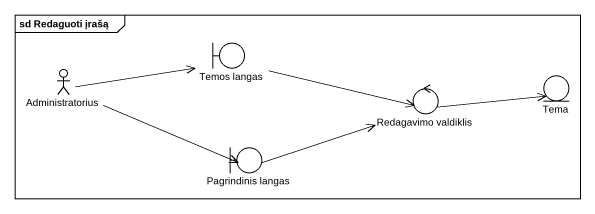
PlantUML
@startuml
mainframe sd Redaguoti įrašą
actor Administratorius
boundary "Temos langas" as Temos_langas
entity Tema
control "Redagavimo valdiklis" as Redagavimo_valdiklis
boundary "Pagrindinis langas" as Pagrindinis_langas
Administratorius -right-> Temos_langas
Administratorius -right-> Pagrindinis_langas
Temos_langas -right-> Redagavimo_valdiklis
Redagavimo_valdiklis -right-> Tema
Pagrindinis_langas -right-> Redagavimo_valdiklis
@enduml
